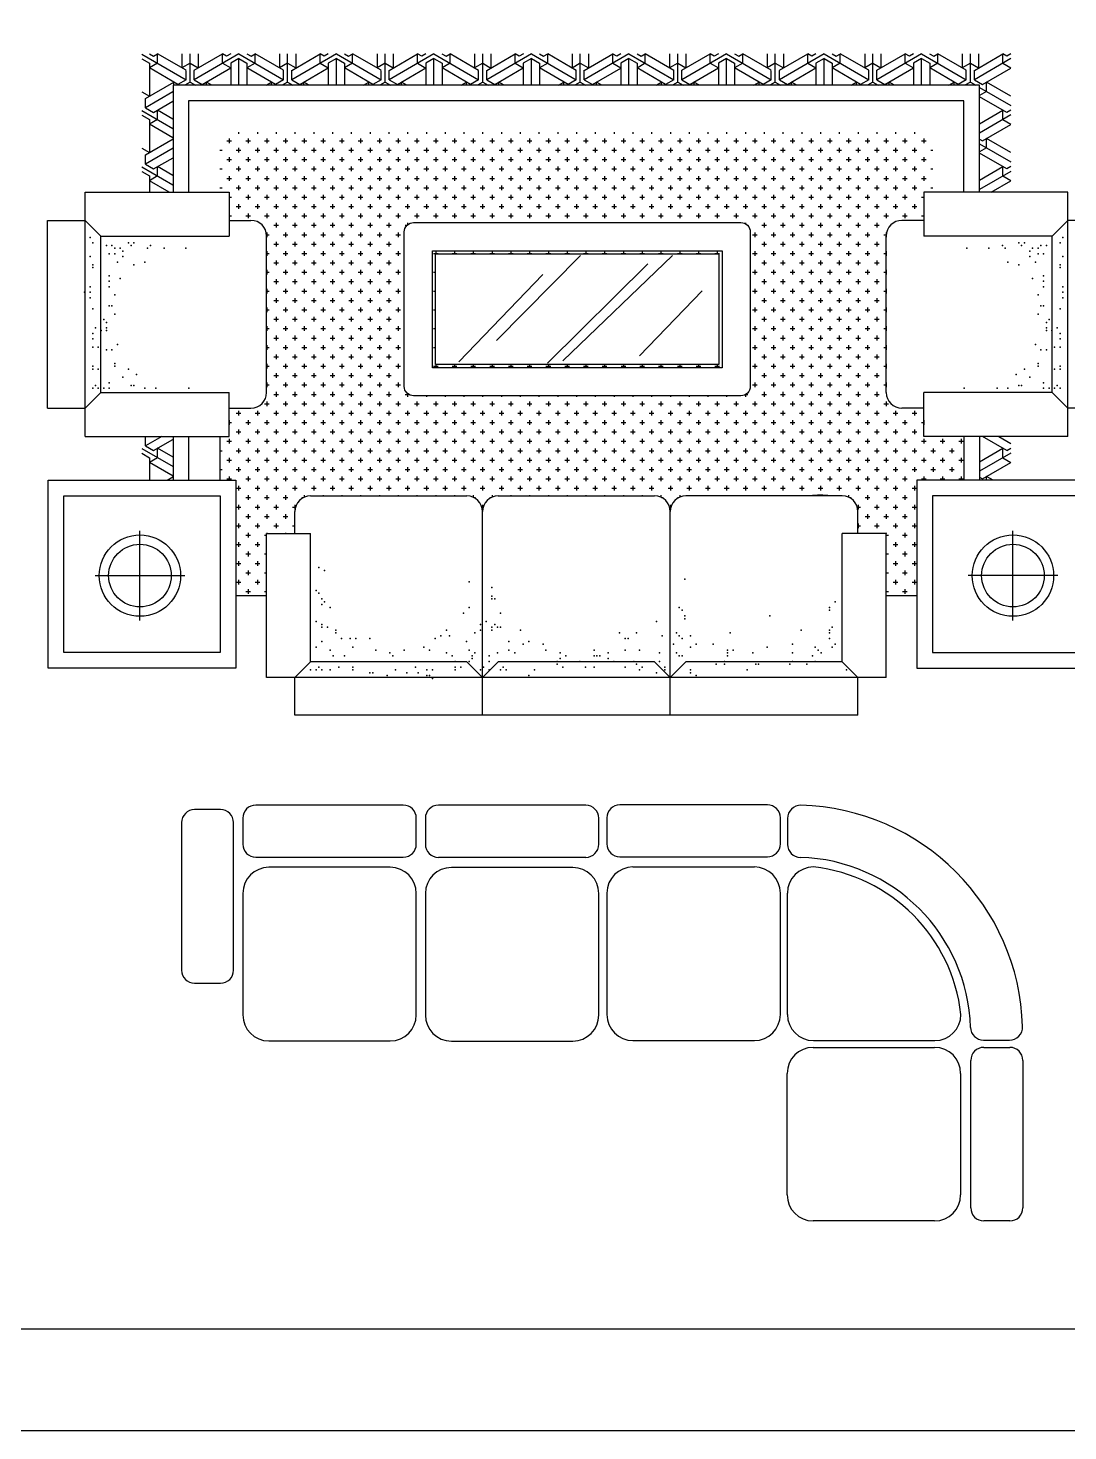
# Model space of a CAD drawing. Header units: inches. Extents: x 10.2 to 52.7, y 13.8 to 38.6.
# Drawn here: x 44.89 to 48.215, y 13.807 to 18.288 of the extents above; entities that cross this region are included whole.
import ezdxf

# ---------------------------------------------------------------- set-up
doc = ezdxf.new("R2010")
doc.units = ezdxf.units.IN
doc.header["$MEASUREMENT"] = 0
for name, color, linetype in [('02', 2, 'Continuous'), ('1', 1, 'Continuous'), ('8', 8, 'Continuous'), ('kadrbm', 4, 'Continuous')]:
    doc.layers.add(name, color=color, linetype=linetype)
pattern_1 = [(330, (86.87358, 80.39565), (-4e-11, 0.18), [0.165, -0.015]), (90, (86.87358, 80.39565), (-0.15588457, -0.09), [0.165, -0.015]), (210, (86.87358, 80.39565), (-4e-11, -0.18), [0.165, -0.015]), (330, (86.87358, 80.38065), (-4e-11, 0.18), [0.03, -0.15]), (210, (86.87358, 80.38065), (-4e-11, -0.18), [0.03, -0.15]), (330, (86.88657, 80.40315), (-4e-11, 0.18), [0.03, -0.15]), (90, (86.88657, 80.40315), (-0.15588457, -0.09), [0.03, -0.15]), (210, (86.86059, 80.40315), (-4e-11, -0.18), [0.03, -0.15]), (90, (86.86059, 80.40315), (-0.15588457, -0.09), [0.03, -0.15]), (330, (86.87358, 80.45565), (-4e-11, 0.18), [0.03, -0.15]), (210, (86.87358, 80.45565), (-4e-11, -0.18), [0.03, -0.15]), (330, (86.82162, 80.36565), (-4e-11, 0.18), [0.03, -0.15]), (90, (86.82162, 80.36565), (-0.15588457, -0.09), [0.03, -0.15]), (210, (86.92554, 80.36565), (-4e-11, -0.18), [0.03, -0.15]), (90, (86.92554, 80.36565), (-0.15588457, -0.09), [0.03, -0.15]), (270, (86.89956, 80.36565), (0.15588457, 0.09), [0.105, -0.075]), (270, (86.8476, 80.36565), (0.15588457, 0.09), [0.105, -0.075]), (30, (86.91255, 80.38815), (4e-11, 0.18), [0.105, -0.075]), (30, (86.88657, 80.43315), (4e-11, 0.18), [0.105, -0.075]), (150, (86.86059, 80.43315), (-0.15588457, -0.09), [0.105, -0.075]), (150, (86.8346, 80.38815), (-0.15588457, -0.09), [0.105, -0.075])]

# ---------------------------------------------------------------- blocks, each defined once
blk = doc.blocks.new('kadrbm')
at = {"layer": 'kadrbm', "color": 4}
blk.add_lwpolyline([(0, 0), (0, 24.7972), (21, 24.7972), (21, 0), (0, 0)], close=True, dxfattribs=at)
blk.add_lwpolyline([(20.6631, 0.3257), (20.6631, 24.4603), (0.3369, 24.4603), (0.3369, 0.3257), (20.6631, 0.3257)], dxfattribs=at)

msp = doc.modelspace()

# ---------------------------------------------------------------- hatches: boundary and pattern name
at = {"layer": '8'}
h = msp.add_hatch(dxfattribs=at)
h.set_pattern_fill('ESCHER', color=256, scale=0.15, angle=270, style=0)
h.set_pattern_definition(pattern_1)
h.paths.add_polyline_path([(47.9322, 18.1059), (47.9322, 17.7642), (48.0322, 17.7642), (48.0322, 18.2059), (45.2538, 18.2059), (45.2538, 17.7642), (45.3538, 17.7642), (45.3538, 18.1059)])
h = msp.add_hatch(dxfattribs=at)
h.set_pattern_fill('CROSS', color=256, scale=0.12, angle=270, style=0)
h.set_pattern_definition([(270, (86.873578, 80.395648), (0.03, -0.03), [0.015, -0.045]), (360, (86.866078, 80.388148), (0.03, 0.03), [0.015, -0.045])])
h.paths.add_polyline_path([(45.5038, 17.9559), (45.5038, 17.7642), (45.533, 17.7642), (45.533, 17.6739), (45.603, 17.6739, -0.414214), (45.653, 17.6239), (45.653, 17.1239, -0.414214), (45.603, 17.0739), (45.533, 17.0739), (45.533, 16.9835), (45.5038, 16.9835), (45.5038, 16.8436), (45.555, 16.8436), (45.555, 16.4758), (45.653, 16.4758), (45.653, 16.6735), (45.7433, 16.6735), (45.7433, 16.7435, -0.414214), (45.7933, 16.7935), (46.2933, 16.7935, -0.414214), (46.3433, 16.7435, -0.414214), (46.3933, 16.7935), (46.8933, 16.7935, -0.414214), (46.9433, 16.7435, -0.414214), (46.9933, 16.7935), (47.3901, 16.7935, -0.070904), (47.455, 16.7935), (47.4933, 16.7935, -0.414214), (47.5433, 16.7435), (47.5433, 16.6735), (47.6337, 16.6735), (47.6337, 16.4758), (47.7317, 16.4758), (47.7317, 16.8436), (47.8822, 16.8436), (47.8822, 16.9835), (47.7537, 16.9835), (47.7537, 17.0739), (47.6837, 17.0739, -0.414214), (47.6337, 17.1239), (47.6337, 17.6239, -0.414214), (47.6837, 17.6739), (47.7537, 17.6739), (47.7537, 17.7642), (47.7822, 17.7642), (47.7822, 17.9559)])
h.paths.add_polyline_path([(47.169, 17.667, -0.414214), (47.199, 17.637), (47.199, 17.1434, -0.414214), (47.169, 17.1134), (46.1231, 17.1134, -0.414214), (46.0931, 17.1434), (46.0931, 17.637, -0.414214), (46.1231, 17.667)], flags=16)
h.paths.add_polyline_path([(47.109, 17.577), (47.109, 17.2034), (46.1831, 17.2034), (46.1831, 17.577)], flags=0)
h.paths.add_polyline_path([(47.099, 17.567), (47.099, 17.2134), (46.1931, 17.2134), (46.1931, 17.567)], flags=0)
h = msp.add_hatch(dxfattribs=at)
h.set_pattern_fill('ESCHER', color=256, scale=0.15, angle=270, style=0)
h.set_pattern_definition(pattern_1)
h.paths.add_polyline_path([(45.2538, 16.8436), (45.3538, 16.8436), (45.3538, 16.9835), (45.2538, 16.9835)])
h = msp.add_hatch(dxfattribs=at)
h.set_pattern_fill('ESCHER', color=256, scale=0.15, angle=270, style=0)
h.set_pattern_definition(pattern_1)
h.paths.add_polyline_path([(47.9322, 16.9835), (47.9322, 16.8436), (48.0322, 16.8436), (48.0322, 16.9835)])

# ---------------------------------------------------------------- linework, layer by layer
at = {"layer": '02'}
for p, q in [((45.073, 16.9835), (45.073, 17.7642)), ((45.073, 17.7642), (45.533, 17.7642)), ((45.533, 17.7642), (45.533, 17.6239)), ((47.7537, 17.7642), (47.7537, 17.6239)), ((48.2137, 17.7642), (47.7537, 17.7642)), ((48.2137, 16.9835), (48.2137, 17.7642)), ((44.953, 17.0739), (44.953, 17.6739)), ((44.953, 17.6739), (45.073, 17.6739)), ((45.533, 17.6739), (45.603, 17.6739)), ((47.7537, 17.6739), (47.6837, 17.6739)), ((48.3337, 17.6739), (48.2137, 17.6739)), ((45.653, 17.1239), (45.653, 17.6239)), ((47.6337, 17.1239), (47.6337, 17.6239)), ((46.6562, 17.5618), (46.3883, 17.2898)), ((46.8713, 17.5353), (46.5506, 17.2181)), ((46.9505, 17.5618), (46.5996, 17.2256)), ((46.5355, 17.5014), (46.2676, 17.2218)), ((47.0448, 17.4485), (46.8448, 17.2407)), ((45.533, 16.9835), (45.533, 17.1239)), ((47.7537, 16.9835), (47.7537, 17.1239)), ((44.953, 17.0739), (45.073, 17.0739)), ((45.533, 17.0739), (45.603, 17.0739)), ((47.7537, 17.0739), (47.6837, 17.0739)), ((48.3337, 17.0739), (48.2137, 17.0739)), ((45.073, 16.9835), (45.533, 16.9835)), ((48.2137, 16.9835), (47.7537, 16.9835)), ((47.8822, 16.9835), (47.8822, 16.8436)), ((45.7933, 16.7935), (46.2933, 16.7935)), ((46.3933, 16.7935), (46.8933, 16.7935)), ((47.4933, 16.7935), (46.9933, 16.7935)), ((45.7433, 16.6735), (45.7433, 16.7435)), ((46.3433, 16.0935), (46.3433, 16.7435)), ((46.9433, 16.0935), (46.9433, 16.7435)), ((47.5433, 16.6735), (47.5433, 16.7435)), ((45.653, 16.2135), (45.653, 16.6735)), ((45.653, 16.6735), (45.7933, 16.6735)), ((47.6337, 16.6735), (47.4933, 16.6735)), ((47.6337, 16.2135), (47.6337, 16.6735)), ((47.6337, 16.4758), (47.7317, 16.4758)), ((47.5433, 16.2135), (47.4933, 16.2635)), ((47.6337, 16.2135), (45.653, 16.2135)), ((45.7433, 16.0935), (45.7433, 16.2135)), ((47.5433, 16.0935), (47.5433, 16.2135)), ((47.5433, 16.0935), (45.7433, 16.0935))]:
    msp.add_line(p, q, dxfattribs=at)
for points in [[(47.8822, 18.0559), (45.4038, 18.0559), (45.4038, 17.7642)], [(47.8822, 17.7642), (47.8822, 18.0559)], [(45.3538, 16.9835), (45.3538, 16.8436)], [(45.4038, 16.9835), (45.4038, 16.8436)], [(45.5038, 16.9835), (45.5038, 16.8436)], [(45.555, 16.4758), (45.653, 16.4758)]]:
    msp.add_lwpolyline(points, dxfattribs=at)
msp.add_lwpolyline([(46.0931, 17.1434), (46.0931, 17.637, -0.414214), (46.1231, 17.667), (47.169, 17.667, -0.414214), (47.199, 17.637), (47.199, 17.1434, -0.414214), (47.169, 17.1134), (46.1231, 17.1134, -0.414214)], format="xyb", close=True, dxfattribs=at)
for points in [[(46.1931, 17.2134), (46.1931, 17.567), (47.099, 17.567), (47.099, 17.2134)], [(45.555, 16.2436), (44.955, 16.2436), (44.955, 16.8436), (45.555, 16.8436)], [(47.7317, 16.2436), (48.3317, 16.2436), (48.3317, 16.8436), (47.7317, 16.8436)]]:
    msp.add_lwpolyline(points, close=True, dxfattribs=at)
for centre in [(45.248, 16.5391), (48.0387, 16.5391)]:
    msp.add_circle(centre, 0.13, dxfattribs=at)
for centre, radius, start, end in [((45.603, 17.6239), 0.05, 0, 90), ((47.6837, 17.6239), 0.05, 90, 180), ((45.603, 17.1239), 0.05, 270, 0), ((47.6837, 17.1239), 0.05, 180, 270), ((45.7933, 16.7435), 0.05, 90, 180), ((46.2933, 16.7435), 0.05, 0, 90), ((46.3933, 16.7435), 0.05, 90, 180), ((46.8933, 16.7435), 0.05, 0, 90), ((46.9933, 16.7435), 0.05, 90, 180), ((47.4226, 16.5658), 0.23, 81.8886, 98.1114), ((47.4933, 16.7435), 0.05, 0, 90)]:
    msp.add_arc(centre, radius, start, end, dxfattribs=at)
for p in [(45.8203, 16.5645), (45.8385, 16.5555)]:
    msp.add_point(p, dxfattribs=at)
at = {"layer": '1'}
for p, q in [((45.073, 17.6739), (45.123, 17.6239)), ((48.2137, 17.6739), (48.1637, 17.6239)), ((45.123, 17.1239), (45.123, 17.6239)), ((45.123, 17.6239), (45.533, 17.6239)), ((48.1637, 17.6239), (47.7537, 17.6239)), ((48.1637, 17.1239), (48.1637, 17.6239)), ((45.073, 17.0739), (45.123, 17.1239)), ((45.123, 17.1239), (45.533, 17.1239)), ((48.1637, 17.1239), (47.7537, 17.1239)), ((48.2137, 17.0739), (48.1637, 17.1239)), ((47.9322, 16.9835), (47.9322, 16.8436)), ((45.248, 16.3959), (45.248, 16.6824)), ((45.7933, 16.2635), (45.7933, 16.6735)), ((47.4933, 16.2635), (47.4933, 16.6735)), ((48.0387, 16.3959), (48.0387, 16.6824)), ((45.1047, 16.5391), (45.3911, 16.5391)), ((48.182, 16.5391), (47.8956, 16.5391)), ((45.7433, 16.2135), (45.7933, 16.2635)), ((46.2933, 16.2635), (45.7933, 16.2635)), ((46.3433, 16.2135), (46.2933, 16.2635)), ((46.3433, 16.2135), (46.3933, 16.2635)), ((46.8933, 16.2635), (46.3933, 16.2635)), ((46.9433, 16.2135), (46.8933, 16.2635)), ((46.9433, 16.2135), (46.9933, 16.2635)), ((47.4933, 16.2635), (46.9933, 16.2635)), ((45.5058, 15.7914), (45.4227, 15.7914)), ((46.0899, 15.806), (45.6186, 15.806)), ((46.6733, 15.8055), (46.202, 15.8055)), ((47.2537, 15.807), (46.7824, 15.807)), ((45.3811, 15.7499), (45.3811, 15.2786)), ((45.5474, 15.2786), (45.5474, 15.7499)), ((45.5771, 15.7644), (45.5771, 15.6812)), ((46.1315, 15.6812), (46.1315, 15.7644)), ((46.1604, 15.7639), (46.1604, 15.6807)), ((46.7148, 15.6807), (46.7148, 15.7639)), ((46.7409, 15.7654), (46.7409, 15.6823)), ((47.2953, 15.6823), (47.2953, 15.7654)), ((47.3184, 15.7637), (47.3184, 15.6805)), ((45.6186, 15.6397), (46.0899, 15.6397)), ((46.0483, 15.6072), (45.6602, 15.6072)), ((46.202, 15.6392), (46.6733, 15.6392)), ((46.6317, 15.6067), (46.2436, 15.6067)), ((46.7824, 15.6407), (47.2537, 15.6407)), ((47.2121, 15.6082), (46.824, 15.6082)), ((45.5771, 15.524), (45.5771, 15.1359)), ((46.1315, 15.1359), (46.1315, 15.524)), ((46.1604, 15.5235), (46.1604, 15.1354)), ((46.7148, 15.1354), (46.7148, 15.5235)), ((46.7409, 15.5251), (46.7409, 15.137)), ((47.2953, 15.137), (47.2953, 15.5251)), ((47.318, 15.137), (47.318, 15.5251)), ((45.4227, 15.237), (45.5058, 15.237)), ((45.6602, 15.0528), (46.0483, 15.0528)), ((46.2436, 15.0523), (46.6317, 15.0523)), ((46.824, 15.0538), (47.2121, 15.0538)), ((47.4002, 15.032), (47.7883, 15.032)), ((47.4012, 15.0538), (47.7893, 15.0538)), ((47.9447, 15.0555), (48.0279, 15.0555)), ((47.9455, 15.032), (48.0287, 15.032)), ((47.9039, 14.5192), (47.9039, 14.9904)), ((48.0703, 14.9904), (48.0703, 14.5192)), ((47.3171, 14.5608), (47.3171, 14.9489)), ((47.8715, 14.9489), (47.8715, 14.5608)), ((47.7883, 14.4776), (47.4002, 14.4776)), ((48.0287, 14.4776), (47.9455, 14.4776))]:
    msp.add_line(p, q, dxfattribs=at)
for points in [[(47.9322, 18.1059), (45.3538, 18.1059), (45.3538, 17.7642)], [(47.9322, 17.7642), (47.9322, 18.1059)]]:
    msp.add_lwpolyline(points, dxfattribs=at)
for points in [[(46.1831, 17.2034), (46.1831, 17.577), (47.109, 17.577), (47.109, 17.2034)], [(45.505, 16.2936), (45.005, 16.2936), (45.005, 16.7936), (45.505, 16.7936)], [(47.7817, 16.2936), (48.2817, 16.2936), (48.2817, 16.7936), (47.7817, 16.7936)]]:
    msp.add_lwpolyline(points, close=True, dxfattribs=at)
for centre in [(45.248, 16.5391), (48.0387, 16.5391)]:
    msp.add_circle(centre, 0.1, dxfattribs=at)
for centre, radius, start, end in [((45.4227, 15.7499), 0.0416, 90, 180), ((45.5058, 15.7499), 0.0416, 0, 90), ((45.6186, 15.7644), 0.0416, 90, 180), ((46.0899, 15.7644), 0.0416, 0, 90), ((46.202, 15.7639), 0.0416, 90, 180), ((46.6733, 15.7639), 0.0416, 0, 90), ((46.7824, 15.7654), 0.0416, 90, 180), ((47.2537, 15.7654), 0.0416, 0, 90), ((47.36, 15.7637), 0.0416, 88.5331, 180), ((47.3424, 15.0782), 0.7273, 1.5767, 88.5331), ((45.6186, 15.6812), 0.0416, 180, 270), ((46.0899, 15.6812), 0.0416, 270, 0), ((46.202, 15.6807), 0.0416, 180, 270), ((46.6733, 15.6807), 0.0416, 270, 0), ((46.7824, 15.6823), 0.0416, 180, 270), ((47.2537, 15.6823), 0.0416, 270, 0), ((47.36, 15.6805), 0.0416, 180, 268.3306), ((45.6602, 15.524), 0.0832, 90, 180), ((46.0483, 15.524), 0.0832, 0, 90), ((46.2436, 15.5235), 0.0832, 90, 180), ((46.6317, 15.5235), 0.0832, 0, 90), ((46.824, 15.5251), 0.0832, 90, 180), ((47.2121, 15.5251), 0.0832, 0, 90), ((47.4012, 15.5251), 0.0832, 90, 180), ((47.3424, 15.0782), 0.561, 1.7943, 88.3306), ((47.3424, 15.0782), 0.5333, 6.3305, 83.6695), ((45.4227, 15.2786), 0.0416, 180, 270), ((45.5058, 15.2786), 0.0416, 270, 0), ((45.6602, 15.1359), 0.0832, 180, 270), ((46.0483, 15.1359), 0.0832, 270, 0), ((46.2436, 15.1354), 0.0832, 180, 270), ((46.6317, 15.1354), 0.0832, 270, 0), ((46.824, 15.137), 0.0832, 180, 270), ((47.2121, 15.137), 0.0832, 270, 0), ((47.4012, 15.137), 0.0832, 180, 270), ((47.7893, 15.137), 0.0832, 270, 0), ((47.9447, 15.097), 0.0416, 181.7943, 270), ((48.0279, 15.097), 0.0416, 270, 1.5767), ((47.4002, 14.9489), 0.0832, 90, 180), ((47.7883, 14.9489), 0.0832, 0, 90), ((47.9455, 14.9904), 0.0416, 90, 180), ((48.0287, 14.9904), 0.0416, 0, 90), ((47.4002, 14.5608), 0.0832, 180, 270), ((47.7883, 14.5608), 0.0832, 270, 0), ((47.9455, 14.5192), 0.0416, 180, 270), ((48.0287, 14.5192), 0.0416, 270, 0)]:
    msp.add_arc(centre, radius, start, end, dxfattribs=at)
for p in [(45.0887, 17.6197), (48.198, 17.6197), (45.0974, 17.6022), (45.1412, 17.5934), (45.1587, 17.5934), (45.1675, 17.5847), (45.185, 17.5847), (45.1938, 17.5759), (45.2113, 17.6022), (45.2201, 17.5934), (45.2288, 17.6022), (45.2726, 17.5847), (45.2814, 17.5934), (45.3252, 17.5847), (45.3953, 17.5847), (47.8914, 17.5847), (47.9615, 17.5847), (48.0053, 17.5934), (48.0141, 17.5847), (48.0579, 17.6022), (48.0666, 17.5934), (48.0754, 17.6022), (48.0929, 17.5759), (48.1017, 17.5847), (48.1192, 17.5847), (48.1279, 17.5934), (48.1455, 17.5934), (48.1893, 17.6022), (45.0887, 17.5584), (45.0974, 17.5321), (45.0974, 17.5233), (45.15, 17.5671), (45.1675, 17.5671), (45.1763, 17.5408), (45.1938, 17.5584), (45.2288, 17.5321), (45.2639, 17.5408), (48.0228, 17.5408), (48.0579, 17.5321), (48.0929, 17.5584), (48.1104, 17.5408), (48.1192, 17.5671), (48.1367, 17.5671), (48.1893, 17.5321), (48.1893, 17.5233), (48.198, 17.5584), (45.15, 17.497), (45.15, 17.4795), (45.185, 17.4882), (48.1017, 17.4882), (48.1367, 17.497), (48.1367, 17.4795), (45.0711, 17.4444), (45.0887, 17.4619), (45.0887, 17.4444), (45.15, 17.4619), (45.1675, 17.4357), (48.1192, 17.4357), (48.1367, 17.4619), (48.198, 17.4619), (48.198, 17.4444), (45.0887, 17.4269), (45.0974, 17.3918), (45.15, 17.4006), (45.1587, 17.4006), (48.1279, 17.4006), (48.1367, 17.4006), (48.1893, 17.3918), (48.198, 17.4269), (45.1325, 17.3568), (45.1412, 17.348), (45.1675, 17.3743), (48.1192, 17.3743), (48.1455, 17.348), (48.1542, 17.3568), (45.0974, 17.3129), (45.1062, 17.3305), (45.1237, 17.3217), (45.1412, 17.3305), (45.1412, 17.3217), (48.1455, 17.3305), (48.1455, 17.3217), (48.163, 17.3217), (48.1805, 17.3305), (48.1893, 17.3129), (45.0974, 17.2954), (45.0974, 17.2691), (45.1149, 17.2691), (45.1412, 17.2603), (45.1587, 17.2603), (45.1763, 17.2779), (48.1104, 17.2779), (48.1279, 17.2603), (48.1455, 17.2603), (48.1717, 17.2691), (48.1893, 17.2954), (48.1893, 17.2691), (45.1675, 17.2165), (48.1192, 17.2165), (45.0974, 17.2077), (45.0974, 17.199), (45.1149, 17.199), (45.1675, 17.2077), (45.1938, 17.1727), (45.2113, 17.199), (45.2376, 17.1814), (48.0491, 17.1814), (48.0754, 17.199), (48.0929, 17.1727), (48.1192, 17.2077), (48.1717, 17.199), (48.1893, 17.2077), (48.1893, 17.199), (45.0974, 17.1376), (45.1062, 17.1464), (45.1149, 17.1376), (45.1325, 17.1376), (45.15, 17.1551), (45.15, 17.1376), (45.2201, 17.1464), (45.2288, 17.1464), (45.2639, 17.1376), (45.2989, 17.1376), (45.404, 17.1376), (47.8827, 17.1376), (47.9878, 17.1376), (48.0228, 17.1376), (48.0579, 17.1464), (48.0666, 17.1464), (48.1367, 17.1551), (48.1367, 17.1376), (48.1542, 17.1376), (48.1717, 17.1376), (48.1805, 17.1464), (48.1893, 17.1376), (46.3009, 16.5192), (46.3734, 16.501), (46.99, 16.5282), (45.8113, 16.4919), (45.8203, 16.4829), (45.8294, 16.4647), (45.8385, 16.4557), (46.3734, 16.4738), (46.3734, 16.4647), (46.3825, 16.4647), (47.4705, 16.4557), (45.8294, 16.4466), (45.8566, 16.4375), (46.2828, 16.4194), (46.3009, 16.4375), (46.4006, 16.4194), (46.9718, 16.4375), (46.9809, 16.4284), (46.99, 16.4103), (47.262, 16.4103), (47.4524, 16.4375), (47.4524, 16.4284), (45.8113, 16.3921), (45.8294, 16.3831), (45.8294, 16.374), (45.8475, 16.374), (45.8747, 16.3649), (46.2284, 16.3649), (46.3372, 16.3831), (46.3372, 16.3649), (46.3553, 16.3921), (46.3734, 16.374), (46.3734, 16.3649), (46.3825, 16.3831), (46.3916, 16.374), (46.4006, 16.374), (46.4641, 16.3649), (46.8993, 16.3921), (46.99, 16.4012), (47.3617, 16.3649), (47.4524, 16.3649), (47.4614, 16.374), (45.8294, 16.3286), (45.8747, 16.3558), (45.8929, 16.3377), (45.9201, 16.3377), (45.9382, 16.3377), (45.9835, 16.3377), (46.1921, 16.3377), (46.2102, 16.3468), (46.2374, 16.3468), (46.2918, 16.3286), (46.319, 16.3558), (46.4278, 16.3286), (46.4732, 16.3196), (46.4913, 16.3286), (46.5366, 16.3196), (46.7814, 16.3558), (46.7996, 16.3377), (46.8086, 16.3377), (46.8358, 16.3558), (46.9174, 16.3468), (46.9537, 16.3196), (46.9628, 16.3558), (46.9718, 16.3468), (46.9809, 16.3377), (47.0081, 16.3468), (47.0262, 16.3196), (47.0806, 16.3196), (47.135, 16.3558), (47.3345, 16.3196), (47.4524, 16.3558), (47.4524, 16.3377), (47.4705, 16.3196), (45.8113, 16.3105), (45.8566, 16.3014), (45.8657, 16.2833), (45.9019, 16.2833), (45.9291, 16.3105), (46.0017, 16.3014), (46.047, 16.2923), (46.0561, 16.2833), (46.0924, 16.3014), (46.1558, 16.3105), (46.174, 16.3014), (46.2284, 16.2923), (46.2465, 16.2833), (46.3009, 16.3014), (46.31, 16.2833), (46.31, 16.2742), (46.319, 16.2923), (46.3644, 16.2833), (46.3916, 16.2923), (46.4278, 16.3014), (46.446, 16.2923), (46.5457, 16.3014), (46.591, 16.2923), (46.591, 16.2742), (46.6092, 16.2833), (46.6998, 16.3014), (46.6998, 16.2833), (46.7089, 16.2833), (46.718, 16.2833), (46.7452, 16.2923), (46.7452, 16.2742), (46.7996, 16.3014), (46.8449, 16.3014), (46.9084, 16.2923), (46.9628, 16.2923), (46.9718, 16.2833), (46.9809, 16.2833), (47.0081, 16.3105), (47.126, 16.3014), (47.126, 16.2923), (47.126, 16.2833), (47.1441, 16.3014), (47.2076, 16.2923), (47.2529, 16.3105), (47.3345, 16.2923), (47.398, 16.2833), (47.407, 16.3105), (47.4161, 16.3014), (47.4252, 16.2923), (47.4614, 16.3105), (45.7931, 16.2379), (45.8113, 16.2379), (45.8203, 16.247), (45.8294, 16.2379), (45.8566, 16.2379), (45.8838, 16.247), (45.9291, 16.247), (45.9291, 16.2379), (45.9835, 16.2288), (45.9926, 16.2288), (46.0652, 16.2379), (46.1014, 16.2288), (46.1286, 16.247), (46.1377, 16.2288), (46.1649, 16.2379), (46.183, 16.2379), (46.2556, 16.2651), (46.2556, 16.247), (46.2556, 16.2379), (46.2737, 16.247), (46.3009, 16.2651), (46.3372, 16.2379), (46.3462, 16.247), (46.3644, 16.2651), (46.3644, 16.2379), (46.4006, 16.2379), (46.4097, 16.247), (46.4188, 16.2379), (46.5094, 16.2379), (46.582, 16.2651), (46.582, 16.256), (46.6001, 16.247), (46.6545, 16.2651), (46.6726, 16.247), (46.6998, 16.247), (46.7633, 16.2651), (46.7996, 16.247), (46.8268, 16.2651), (46.8358, 16.256), (46.8449, 16.2379), (46.854, 16.247), (46.8993, 16.2288), (46.9084, 16.2651), (46.9265, 16.247), (46.9265, 16.2379), (47.0081, 16.2379), (47.0081, 16.2288), (47.0897, 16.256), (47.1169, 16.2651), (47.1169, 16.256), (47.1894, 16.2379), (47.2166, 16.256), (47.2257, 16.256), (47.3254, 16.256), (47.3345, 16.2651), (47.3798, 16.256), (47.407, 16.2651), (47.5068, 16.2379), (46.038, 16.2198), (46.1649, 16.2198), (46.174, 16.2198), (46.183, 16.2107), (46.4913, 16.2198), (47.0262, 16.2198)]:
    msp.add_point(p, dxfattribs=at)

# ---------------------------------------------------------------- block references
at = {"layer": 'kadrbm'}
msp.add_blockref('kadrbm', (31.7322, 13.8067), dxfattribs=at)

doc.saveas('drawing.dxf')
